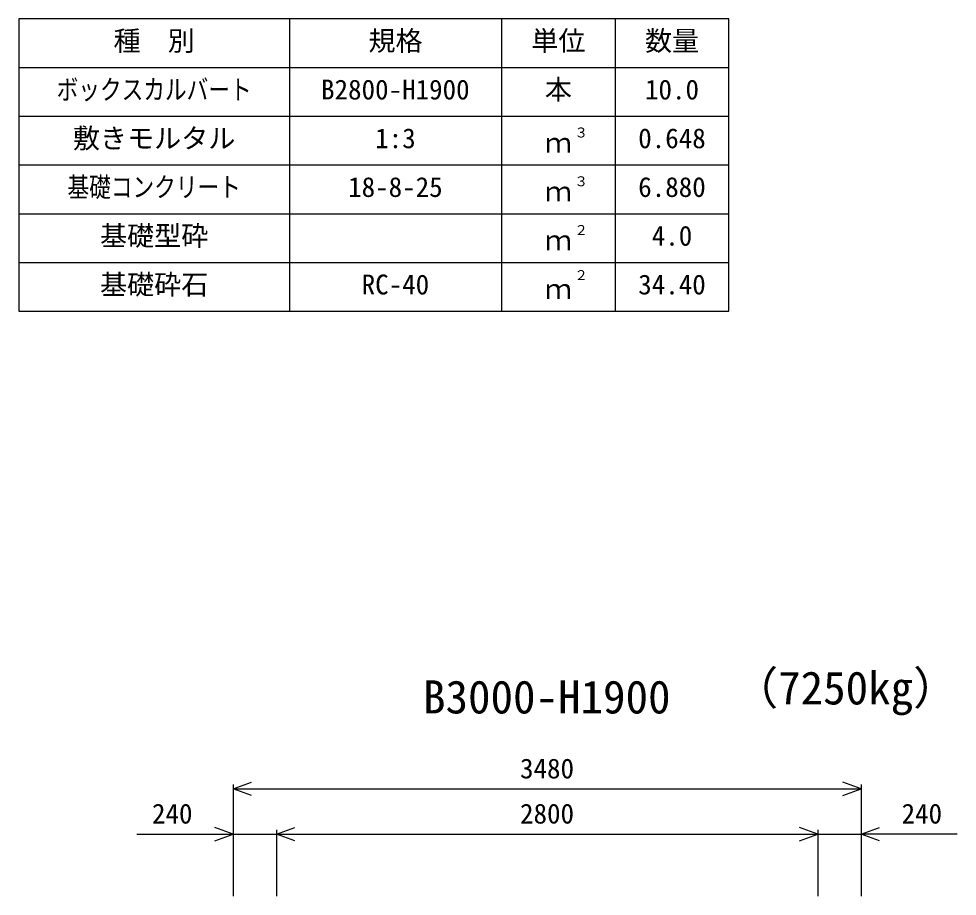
# Model space of a CAD drawing. Units: millimetres, scale not verified. Extents: x -100800 to 100800, y -35640 to 35640.
# Drawn here: x 29372 to 34572, y -8742 to -3881 of the extents above; entities that cross this region are included whole.
import ezdxf
from ezdxf.enums import TextEntityAlignment as Align

# ---------------------------------------------------------------- set-up
doc = ezdxf.new("R2010")
doc.units = ezdxf.units.MM
doc.header["$LTSCALE"] = 120
for name, color, linetype, lineweight in [('0-0_DIM', 7, 'Continuous', 25), ('0-3_HYO', 3, 'Continuous', 25), ('0-4_HYO2', 4, 'Continuous', 25), ('0-7_TXT', 7, 'Continuous', 25)]:
    doc.layers.add(name, color=color, linetype=linetype, lineweight=lineweight)
doc.styles.add('ＭＳ ゴシック', font='')
doc.styles.get('ＭＳ ゴシック').set_extended_font_data('MS Gothic')

msp = doc.modelspace()

# ---------------------------------------------------------------- linework, layer by layer
at = {"layer": '0-0_DIM'}
for p, q in [((30559.1, -8123.4), (30559.1, -8742)), ((30559.1, -8147.4), (34039.1, -8147.4)), ((34039.1, -8123.4), (34039.1, -8742)), ((30026.4, -8397.4), (30559.1, -8397.4)), ((30799.1, -8373.4), (30799.1, -8742)), ((33799.1, -8373.4), (33799.1, -8742)), ((34571.8, -8397.4), (34039.1, -8397.4))]:
    msp.add_line(p, q, dxfattribs=at)
for points in [[(30660.6, -8184.3), (30559.1, -8147.4), (30660.6, -8110.4)], [(33937.6, -8184.3), (34039.1, -8147.4), (33937.6, -8110.4)], [(30457.6, -8434.3), (30559.1, -8397.4), (30457.6, -8360.4)], [(30900.6, -8434.3), (30799.1, -8397.4), (30900.6, -8360.4)], [(33697.6, -8434.3), (33799.1, -8397.4), (33697.6, -8360.4)], [(34140.6, -8434.3), (34039.1, -8397.4), (34140.6, -8360.4)], [(30559.1, -8397.4), (30799.1, -8397.4), (33799.1, -8397.4), (34039.1, -8397.4)]]:
    msp.add_lwpolyline(points, dxfattribs=at)
at = {"layer": '0-3_HYO'}
for p, q in [((30871.6, -3881.4), (30871.6, -5501.4)), ((32046.6, -3881.4), (32046.6, -5501.4)), ((32676.6, -3881.4), (32676.6, -5501.4)), ((29371.6, -4151.4), (33306.6, -4151.4))]:
    msp.add_line(p, q, dxfattribs=at)
msp.add_lwpolyline([(29371.6, -5501.4), (33306.6, -5501.4), (33306.6, -3881.4), (29371.6, -3881.4)], close=True, dxfattribs=at)
at = {"layer": '0-4_HYO2'}
for p, q in [((29371.6, -4421.4), (33306.6, -4421.4)), ((29371.6, -4691.4), (33306.6, -4691.4)), ((29371.6, -4961.4), (33306.6, -4961.4)), ((29371.6, -5231.4), (33306.6, -5231.4))]:
    msp.add_line(p, q, dxfattribs=at)

# ---------------------------------------------------------------- texts
at = {"layer": '0-0_DIM', "style": 'ＭＳ ゴシック'}
for s, p in [('3480', (32149.1, -8122.4)), ('240', (30109.8, -8372.4)), ('2800', (32149.1, -8372.4)), ('240', (34263.4, -8372.4))]:
    msp.add_text(s, height=110, dxfattribs=at).set_placement(p, align=Align.BOTTOM_LEFT)
at = {"layer": '0-7_TXT', "style": 'ＭＳ ゴシック'}
for s, height, p in [('種\u3000別', 110, (29896.6, -4091.4)), ('規格', 110, (31309.1, -4091.4)), ('単位', 110, (32211.6, -4091.4)), ('数量', 110, (32841.6, -4091.4)), ('本', 110, (32286.6, -4361.4)), ('B2800-H1900', 110, (31046.6, -4361.4)), ('10.0', 110, (32841.6, -4361.4)), ('敷きモルタル', 110, (29671.6, -4631.4)), ('1:3', 110, (31346.6, -4631.4)), ('３', 55, (32450.5, -4555.5)), ('0.648', 110, (32804.1, -4631.4)), ('ｍ', 110, (32286.6, -4656.4)), ('18-8-25', 110, (31196.6, -4901.4)), ('３', 55, (32450.5, -4825.5)), ('6.880', 110, (32804.1, -4901.4)), ('ｍ', 110, (32286.6, -4926.4)), ('基礎型砕', 110, (29821.6, -5171.4)), ('２', 55, (32450.5, -5095.5)), ('4.0', 110, (32879.1, -5171.4)), ('ｍ', 110, (32286.6, -5196.4)), ('基礎砕石', 110, (29821.6, -5441.4)), ('RC-40', 110, (31271.6, -5441.4)), ('２', 55, (32450.5, -5345.5)), ('34.40', 110, (32804.1, -5441.4)), ('ｍ', 110, (32286.6, -5466.4)), ('（7250kg）', 183.3, (33329.3, -7734.7)), ('B3000-H1900', 183.3, (31611.6, -7784.7))]:
    msp.add_text(s, height=height, dxfattribs=at).set_placement(p, align=Align.BOTTOM_LEFT)
at = {"layer": '0-7_TXT', "style": 'ＭＳ ゴシック', "width": 0.8}
for s, p in [('ボックスカルバート', (29581.6, -4361.4)), ('基礎コンクリート', (29641.6, -4901.4))]:
    msp.add_text(s, height=110, dxfattribs=at).set_placement(p, align=Align.BOTTOM_LEFT)

doc.saveas('drawing.dxf')
